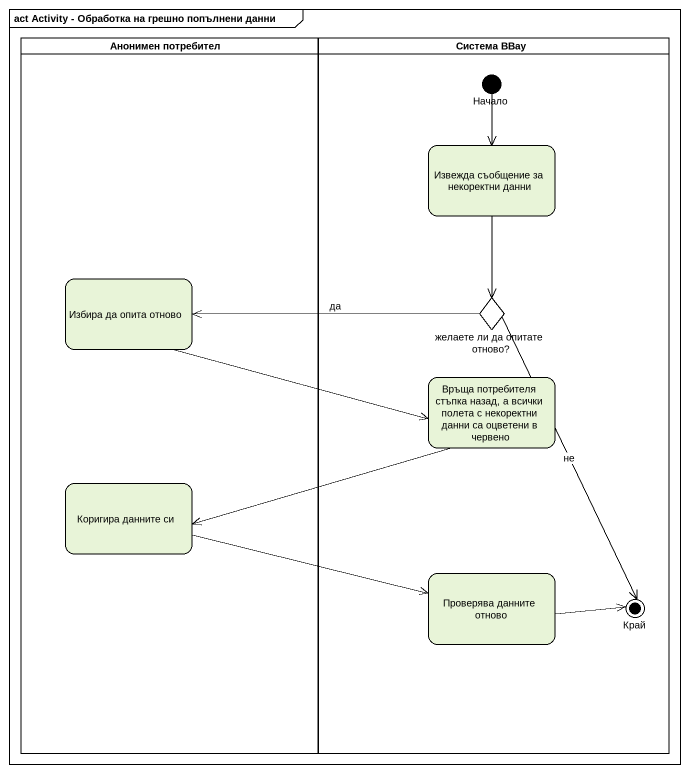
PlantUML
@startuml
mainframe act Activity - Обработка на грешно попълнени данни
hide empty description
state "Анонимен потребител" as Анонимен_потребител <<partition>> {
  state "Избира да опита отново" as Избира_да_опита_отново
  state "Коригира данните си" as Коригира_данните_си
}
state "Система BBay" as Система_BBay <<partition>> {
  state Начало <<start>>
  state "Извежда съобщение за некоректни данни" as Извежда_съобщение_за
  state "желаете ли да опитате отново?" as желаете_ли_да_опитате_отново <<choice>>
  state "Връща потребителя стъпка назад, а всички полета с некоректни данни са оцветени в червено" as Връща_потребителя_стъпка
  state "Проверява данните отново" as Проверява_данните_отново
  state Край <<end>>
}
Начало --> Извежда_съобщение_за
Извежда_съобщение_за --> желаете_ли_да_опитате_отново
Избира_да_опита_отново -right-> Връща_потребителя_стъпка
желаете_ли_да_опитате_отново -left-> Избира_да_опита_отново : да
желаете_ли_да_опитате_отново --> Край : не
Връща_потребителя_стъпка -left-> Коригира_данните_си
Коригира_данните_си -right-> Проверява_данните_отново
Проверява_данните_отново -right-> Край
@enduml
